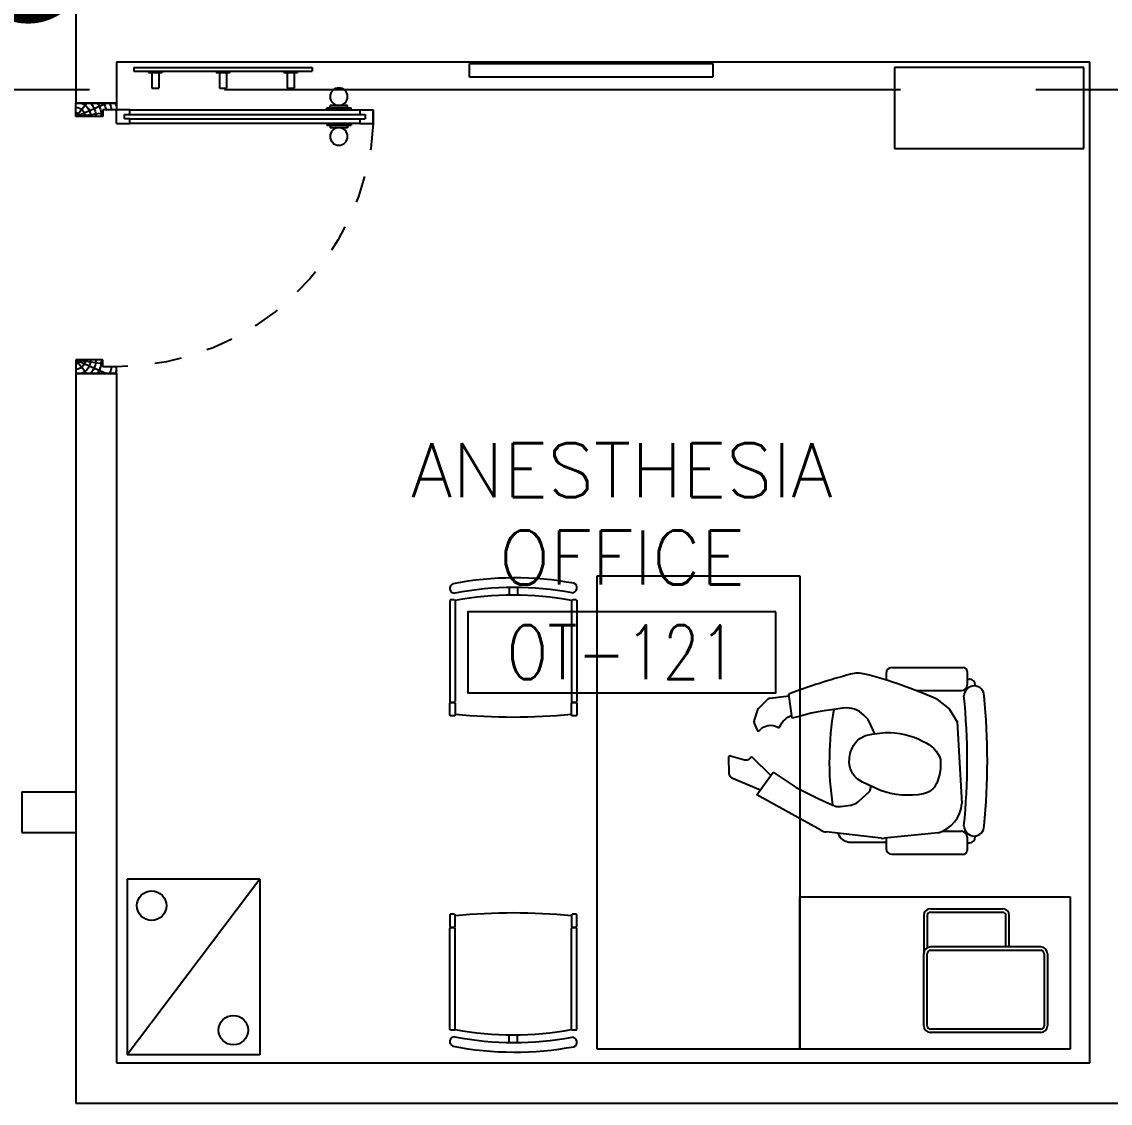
# Model space of a CAD drawing. Extents: x 275967.8 to 276060, y 57291.9 to 57371.4.
# Drawn here: x 275987.785 to 275991.81, y 57339.433 to 57343.433 of the extents above; entities that cross this region are included whole.
import ezdxf
from ezdxf.enums import TextEntityAlignment as Align

# ---------------------------------------------------------------- set-up
doc = ezdxf.new("R2010")
doc.units = 0
doc.header["$MEASUREMENT"] = 0
doc.linetypes.add('CENTERX2', pattern=[4, 2.5, -0.5, 0.5, -0.5])
doc.linetypes.add('HIDDEN', pattern=[0.375, 0.25, -0.125])
for name, color, linetype in [('AXES', 11, 'CENTERX2'), ('DOOR', 7, 'CONTINUOUS'), ('NON-MEDICAL', 5, 'CONTINUOUS'), ('RM-BOX', 4, 'CONTINUOUS'), ('RM-NAME', 2, 'CONTINUOUS'), ('RM-NO', 2, 'CONTINUOUS'), ('TXT1', 2, 'CONTINUOUS'), ('WALL', 2, 'CONTINUOUS')]:
    doc.layers.add(name, color=color, linetype=linetype)
doc.styles.add('ROMANS', font='ROMANS.shx', dxfattribs={"width": 0.6})
doc.styles.add('TTXT', font='swisse.ttf', dxfattribs={"width": 0.6})

# ---------------------------------------------------------------- blocks, each defined once
blk = doc.blocks.new('RM1')
at = {"layer": 'RM-BOX'}
blk.add_lwpolyline([(569.8908462408872, -200), (-569.890846240829, -200), (-569.8908462407999, -500), (569.8908462407999, -500)], close=True, dxfattribs=at)
at = {"layer": 'RM-NAME', "style": 'ROMANS'}
for tag, p in [('ROOMNAME1', (-5.820766091346741e-11, 323.8095238095266)), ('ROOMNAME2', (0, 0))]:
    blk.add_attdef(tag, text='', height=200, dxfattribs=at).set_placement(p, align=Align.MIDDLE)
at = {"layer": 'RM-NO', "style": 'ROMANS', "width": 0.8}
blk.add_attdef('ROOMNO', text='', height=200, dxfattribs=at).set_placement((0, -350), align=Align.MIDDLE)
blk = doc.blocks.new('DOOR-10')
at = {"layer": 'DOOR', "color": 0, "linetype": 'ByBlock'}
for p, q in [((-25.69739139656303, 1099.999999999069), (-75.69739139656303, 1099.999999999069)), ((-75.69739139656303, 1099.999999999069), (-25.69739139656303, 1099.999999999069)), ((-75.69739139656303, 1049.999999999069), (-75.69739139603917, 1099.999999999098)), ((-25.69739139656303, 1049.999999999069), (-25.69739139656303, 1099.999999999069)), ((-58.69739139656303, 1049.999999999069), (-75.69739139656303, 1049.999999999069)), ((-42.69739139656303, 1069.999999999069), (-58.69739139656303, 1069.999999999069)), ((-58.69739139656303, 1049.999999999069), (-58.69739139656303, 1069.999999999069)), ((-42.69739139656303, 1049.999999999069), (-42.69739139656303, 1069.999999999069)), ((-25.69739139656303, 1049.999999999069), (-42.69739139656303, 1049.999999999069)), ((-75.69739139656303, 1017.642457220471), (-82.89739139663288, 1017.642457220471)), ((-82.89739139663288, 927.6424572204705), (-82.89739139663288, 1017.642457220471)), ((-25.69739139656303, 1017.642457220471), (-18.49739139649319, 1017.642457220471)), ((-18.49739139649319, 927.6424572204705), (-18.49739139649319, 1017.642457220471)), ((-82.89739139663288, 1005.042457220465), (-91.89739139663288, 1005.042457220465)), ((-91.89739139663288, 1005.042457220465), (-91.89739139663288, 940.2424572204764)), ((-82.89739139663288, 1005.042457220465), (-82.89739139663288, 940.2424572204764)), ((-18.49739139649319, 1005.042457220465), (-9.497391396493185, 1005.042457220465)), ((-18.49739139649319, 1005.042457220465), (-18.49739139649319, 940.2424572204764)), ((-9.497391396493185, 1005.042457220465), (-9.497391396493185, 940.2424572204764)), ((-82.89739139663288, 940.2424572204764), (-91.89739139663288, 940.2424572204764)), ((-75.69739139656303, 927.6424572204705), (-82.89739139663288, 927.6424572204705)), ((-25.69739139656303, 927.6424572204705), (-18.49739139649319, 927.6424572204705)), ((-18.49739139649319, 940.2424572204764), (-9.497391396493185, 940.2424572204764)), ((-75.69739139534067, 200), (-58.69739139534067, 200)), ((-75.69739139534067, 150), (-75.69739139534067, 200)), ((-58.69739139534067, 200), (-58.69739139534067, 180)), ((-58.69739139534067, 180), (-42.69739139534067, 180)), ((-42.69739139534067, 200), (-25.69739139534067, 200)), ((-42.69739139534067, 180), (-42.69739139534067, 200)), ((-25.69739139534067, 200), (-25.69739139534067, 150)), ((-1000.697391395341, 0), (-1000.697391395341, 150)), ((-1000.697391395341, 150), (-975.6973913953407, 150)), ((-1000.697391395341, 150), (-1000.697391395341, 0)), ((-975.6973913953407, 150), (-975.6973913953407, 100)), ((-75.69739139534067, 150), (-25.69739139534067, 150)), ((-0.6973913953406736, 150), (-25.69739139534067, 150)), ((-25.69739139534067, 150), (-25.69739139534067, 100)), ((-975.6973913953407, 100), (-950.6973913953407, 100)), ((-950.6973913953407, 100), (-950.6973913953407, 0)), ((-50.69739139534067, 100), (-50.69739139534067, 0)), ((-25.69739139534067, 100), (-50.69739139534067, 100)), ((-950.6973913953407, 0), (-1000.697391395341, 0)), ((-50.69739139534067, 0), (-0.6973913953406736, 0))]:
    blk.add_line(p, q, dxfattribs=at)
at = {"layer": 'DOOR', "linetype": 'ByBlock'}
for p, q in [((-75.69739139656303, 1049.999999999069), (-75.69739139534067, 200)), ((-58.69739139534067, 200), (-58.69739139656303, 1049.999999999069)), ((-42.69739139534067, 200), (-42.69739139656303, 1049.999999999069)), ((-25.69739139534067, 200), (-25.69739139656303, 1049.999999999069))]:
    blk.add_line(p, q, dxfattribs=at)
at = {"layer": 'DOOR', "color": 9, "linetype": 'ByBlock'}
for p, q in [((-0.6973913953406736, 0), (-0.6973913953406736, 150)), ((-950.6973913953407, 0), (-1000.697391395341, 113.7099299924448)), ((-950.6973913953407, 0), (-964.0546774388058, 100)), ((-50.69739139534067, 0), (-0.6973913953406736, 113.7099299924448)), ((-50.69739139534067, 0), (-37.34010535187554, 100)), ((-950.6973913953407, 0), (-1000.697391395341, 40.1457343158545)), ((-50.69739139534067, 0), (-0.6973913953406736, 40.1457343158545))]:
    blk.add_line(p, q, dxfattribs=at)
at = {"layer": 'DOOR', "color": 0, "linetype": 'ByBlock'}
for centre in [(-124.2283356115222, 972.6424572204705), (22.83355281845434, 972.6424572204705)]:
    blk.add_circle(centre, 32.39999999998526, dxfattribs=at)
at = {"layer": 'DOOR', "linetype": 'HIDDEN', "ltscale": 0.5}
blk.add_arc((-23.39897476031911, 149.138342134087), 952.2988064575108, 93.14815770431052, 179.9481576940245, dxfattribs=at)
at = {"layer": 'DOOR', "color": 9, "linetype": 'ByBlock'}
for centre, radius, start, end in [((-950.6973913953407, 0), 154.4019578127773, 103.7142292212167, 108.8947114515936), ((-950.6973913953407, 0), 134.4019578127773, 100.7199763555959, 111.8401506085482), ((-50.69739139534067, 0), 134.4019578127773, 68.15984939145177, 79.28002364440412), ((-50.69739139534067, 0), 154.4019578127773, 71.10528854840643, 76.28577077878333), ((-950.6973913953407, 0), 94.40195781277725, 90, 121.981811965689), ((-50.69739139534067, 0), 94.40195781277725, 58.01818803431096, 90), ((-50.69739139534067, 0), 114.4019578127773, 64.0838418833441, 77.3774258719247), ((-950.6973913953407, 0), 74.40195781277725, 90, 132.2235735847074), ((-950.6973913953407, 0), 54.40195781277725, 90, 156.7926171089788), ((-50.69739139534067, 0), 74.40195781277725, 47.7764264152926, 90), ((-50.69739139534067, 0), 54.40195781277725, 23.20738289102122, 90), ((-950.6973913953407, 0), 34.40195781277725, 90, 180), ((-950.6973913953407, 0), 14.40195781277725, 90, 180), ((-50.69739139534067, 0), 34.40195781277725, 0, 90), ((-50.69739139534067, 0), 14.40195781277725, 0, 90)]:
    blk.add_arc(centre, radius, start, end, dxfattribs=at)

msp = doc.modelspace()

# ---------------------------------------------------------------- linework, layer by layer
at = {"layer": 'AXES'}
msp.add_line((275968.5354987894, 57343.18292688339), (276036.5754987894, 57343.18292688339), dxfattribs=at)
at = {"layer": 'NON-MEDICAL'}
for p, q in [((275988.1994516891, 57343.26348464051), (275988.8598516891, 57343.26348464051)), ((275988.1994516891, 57343.26348464051), (275988.1994516891, 57343.25078464051)), ((275988.1994516891, 57343.25078464051), (275988.8598516891, 57343.25078464051)), ((275988.2546516891, 57343.25078464051), (275988.2546516891, 57343.24578464052)), ((275988.3046516891, 57343.25078464051), (275988.3046516891, 57343.24578464052)), ((275988.5046516891, 57343.25078464051), (275988.5046516891, 57343.24578464052)), ((275988.5546516891, 57343.25078464051), (275988.5546516891, 57343.24578464052)), ((275988.7546516891, 57343.25078464051), (275988.7546516891, 57343.24578464052)), ((275988.8046516891, 57343.25078464051), (275988.8046516891, 57343.24578464052)), ((275988.8598516891, 57343.26348464051), (275988.8598516891, 57343.25078464051)), ((275989.4406154068, 57343.22859595089), (275989.4406154068, 57343.27859595089)), ((275989.4406154068, 57343.27859595089), (275990.3406154068, 57343.27859595089)), ((275990.3406154068, 57343.27859595089), (275990.3406154068, 57343.22859595089)), ((275991.0132826962, 57343.26385486464), (275991.0132826962, 57342.96385486463)), ((275991.7132826962, 57343.26385486464), (275991.0132826962, 57343.26385486464)), ((275991.7132826962, 57342.96385486463), (275991.7132826962, 57343.26385486464)), ((275988.2546516891, 57343.24578464052), (275988.3046516891, 57343.24578464052)), ((275988.2669516891, 57343.24578464052), (275988.2669516891, 57343.18728464052)), ((275988.2923516891, 57343.24578464052), (275988.2923516891, 57343.18728464052)), ((275988.5046516891, 57343.24578464052), (275988.5546516891, 57343.24578464052)), ((275988.5169516891, 57343.24578464052), (275988.5169516891, 57343.18728464052)), ((275988.5423516891, 57343.24578464052), (275988.5423516891, 57343.18728464052)), ((275988.7546516891, 57343.24578464052), (275988.8046516891, 57343.24578464052)), ((275988.7669516891, 57343.24578464052), (275988.7669516891, 57343.18728464052)), ((275988.7923516891, 57343.24578464052), (275988.7923516891, 57343.18728464052)), ((275990.3406154068, 57343.22859595089), (275989.4406154068, 57343.22859595089)), ((275988.2669516891, 57343.18728464052), (275988.2923516891, 57343.18728464052)), ((275988.5169516891, 57343.18728464052), (275988.5423516891, 57343.18728464052)), ((275988.7669516891, 57343.18728464052), (275988.7923516891, 57343.18728464052)), ((275991.0132826962, 57342.96385486463), (275991.7132826962, 57342.96385486463)), ((275989.9126988888, 57339.63339148924), (275989.9126988888, 57341.38339148924)), ((275989.9126988888, 57341.38339148924), (275990.6626988888, 57341.38339148924)), ((275990.6626988888, 57341.38339148924), (275990.6626988888, 57339.63339148924)), ((275989.5884449668, 57341.34059601612), (275989.5884343356, 57341.31251803769)), ((275989.6189489646, 57341.34058446639), (275989.6189383335, 57341.31250648796)), ((275989.3715040984, 57341.29537474857), (275989.3682532567, 57341.29212390694)), ((275989.3682532567, 57341.29212390694), (275989.3682532567, 57340.91862559019)), ((275989.3850024151, 57341.29537474857), (275989.3715040984, 57341.29537474857)), ((275989.3850024151, 57341.29537474857), (275989.3882532567, 57341.29212390694)), ((275989.3882532567, 57341.29212390694), (275989.3882532567, 57340.91862559019)), ((275989.8215040984, 57341.29537474857), (275989.8182532567, 57341.29212390694)), ((275989.8182532567, 57341.29212390694), (275989.8182532567, 57340.91862559019)), ((275989.8350024151, 57341.29537474857), (275989.8215040984, 57341.29537474857)), ((275989.8350024151, 57341.29537474857), (275989.8382532567, 57341.29212390694)), ((275989.8382532567, 57341.29212390694), (275989.8382532567, 57340.91862559019)), ((275991.0031368356, 57341.04423396097), (275991.2672224363, 57341.04423396097)), ((275990.9818868356, 57341.02298396097), (275990.9818868356, 57340.99800995824)), ((275991.2817264326, 57341.02972996473), (275991.2817264326, 57340.98036278149)), ((275991.2817264326, 57341.00173396097), (275991.2895055113, 57341.00173396097)), ((275991.0929681719, 57340.95923396097), (275991.260597612, 57340.95923396097)), ((275991.3113114053, 57340.97992806704), (275991.3113114053, 57340.9763109725)), ((275989.3682532567, 57340.91862559019), (275989.3715040984, 57340.91537474857)), ((275989.3850024151, 57340.91537474857), (275989.3715040984, 57340.91537474857)), ((275989.3850024151, 57340.91537474857), (275989.3882532567, 57340.91862559019)), ((275989.8182532567, 57340.91862559019), (275989.8215040984, 57340.91537474857)), ((275989.8350024151, 57340.91537474857), (275989.8215040984, 57340.91537474857)), ((275989.8350024151, 57340.91537474857), (275989.8382532567, 57340.91862559019)), ((275990.6343679753, 57340.85695794009), (275990.6224558402, 57340.94638109297)), ((275991.1690143548, 57340.92730184968), (275991.2149954166, 57340.89122638664)), ((275990.7051343746, 57340.8752750593), (275990.6606504573, 57340.86380700621)), ((275990.7442476666, 57340.8829131714), (275990.7051343746, 57340.8752750593)), ((275990.7879612417, 57340.88978094131), (275990.7442476666, 57340.8829131714)), ((275990.8217039083, 57340.89358911241), (275990.7879612417, 57340.88978094131)), ((275990.8241543092, 57340.89397409097), (275990.8217039083, 57340.89358911241)), ((275991.2149954166, 57340.89122638664), (275991.2448646025, 57340.84366110058)), ((275990.6606504573, 57340.86380700621), (275990.6343679753, 57340.85695794009)), ((275990.9149670441, 57340.85176511692), (275990.8988769379, 57340.86864733518)), ((275990.9256865249, 57340.83105295767), (275990.9149670441, 57340.85176511692)), ((275991.2448646025, 57340.84366110058), (275991.2612885064, 57340.54167489535)), ((275990.9400092207, 57340.79915937282), (275990.9256865249, 57340.83105295767)), ((275990.5032310181, 57340.57330590338), (275990.5646406935, 57340.65760814516)), ((275990.5646406935, 57340.65760814516), (275990.6497132774, 57340.60079875294)), ((275990.6497132774, 57340.60079875294), (275990.7324966047, 57340.55856055245)), ((275990.9210596758, 57340.58740591267), (275990.9268376163, 57340.60510192592)), ((275990.7408789896, 57340.44243577711), (275990.5032310181, 57340.57330590338)), ((275990.7324966047, 57340.55856055245), (275990.7844627881, 57340.53494640201)), ((275990.8796333721, 57340.54928747164), (275990.9210596758, 57340.58740591267)), ((275990.8136093692, 57340.53067289811), (275990.8508301313, 57340.53574175003)), ((275990.963497485, 57340.4128191538), (275990.7604303051, 57340.4361947182)), ((275991.1617329567, 57340.43194664105), (275990.9750058688, 57340.41274919466)), ((275991.1737052905, 57340.4334576038), (275991.1617329567, 57340.43194664105)), ((275991.1889789077, 57340.43860896097), (275991.260597612, 57340.43860896097)), ((275990.8515179898, 57340.39811486211), (275990.9818868356, 57340.39811486211)), ((275990.9818868356, 57340.41345662814), (275990.9818868356, 57340.37485896097)), ((275991.2817264326, 57340.41748014045), (275991.2817264326, 57340.36811295721)), ((275991.2817264326, 57340.39610896097), (275991.2895055113, 57340.39610896097)), ((275991.3113114053, 57340.42153194945), (275991.3113114053, 57340.4179148549)), ((275991.0031368356, 57340.35360896097), (275991.2672224363, 57340.35360896097)), ((275988.1758540238, 57340.26154606005), (275988.1758540238, 57339.61154606005)), ((275988.6658540238, 57340.26154606005), (275988.1758540238, 57340.26154606005)), ((275988.6658540238, 57340.26154606004), (275988.1758540238, 57339.61154606005)), ((275988.6658540238, 57340.26154606005), (275988.6658540238, 57339.61154606005)), ((275990.6626988888, 57339.63339149088), (275990.6626988888, 57340.19589149088)), ((275990.6626988888, 57340.19589149088), (275991.6626988888, 57340.19589149088)), ((275991.6626988888, 57340.19589149088), (275991.6626988888, 57339.63339149088)), ((275991.1460796919, 57340.15219175543), (275991.4123296919, 57340.15219175543)), ((275991.1460796919, 57340.15219175543), (275991.4123296919, 57340.15219175543)), ((275991.1210796919, 57340.12719175543), (275991.1210796919, 57339.98594175543)), ((275991.1210796919, 57340.12719175543), (275991.1210796919, 57339.98594175543)), ((275991.1335796919, 57340.12719175543), (275991.1335796919, 57340.00759239052)), ((275991.1335796919, 57340.12719175543), (275991.1335796919, 57340.00759239052)), ((275991.1460796919, 57340.13969175543), (275991.4123296919, 57340.13969175543)), ((275991.1460796919, 57340.13969175543), (275991.4123296919, 57340.13969175543)), ((275991.4248296919, 57340.01094175543), (275991.4248296919, 57340.12719175543)), ((275991.4248296919, 57340.01094175543), (275991.4248296919, 57340.12719175543)), ((275991.437329692, 57340.01094175543), (275991.437329692, 57340.12719175543)), ((275991.437329692, 57340.01094175543), (275991.437329692, 57340.12719175543)), ((275989.3682532567, 57340.07943611938), (275989.3715040984, 57340.08268696101)), ((275989.3682532567, 57339.70593780262), (275989.3682532567, 57340.07943611938)), ((275989.3850024151, 57340.08268696101), (275989.3715040984, 57340.08268696101)), ((275989.3850024151, 57340.08268696101), (275989.3882532567, 57340.07943611938)), ((275989.3882532567, 57339.70593780262), (275989.3882532567, 57340.07943611938)), ((275989.8182532567, 57340.07943611938), (275989.8215040984, 57340.08268696101)), ((275989.8182532567, 57339.70593780262), (275989.8182532567, 57340.07943611938)), ((275989.8350024151, 57340.08268696101), (275989.8215040984, 57340.08268696101)), ((275989.8350024151, 57340.08268696101), (275989.8382532567, 57340.07943611938)), ((275989.8382532567, 57339.70593780262), (275989.8382532567, 57340.07943611938)), ((275991.5535796919, 57340.01094175543), (275991.1460796919, 57340.01094175543)), ((275991.5535796919, 57340.01094175543), (275991.1460796919, 57340.01094175543)), ((275991.5535796919, 57339.99844175543), (275991.1460796919, 57339.99844175543)), ((275991.5535796919, 57339.99844175543), (275991.1460796919, 57339.99844175543)), ((275991.1210796919, 57339.71969175543), (275991.1210796919, 57339.98594175543)), ((275991.1210796919, 57339.71969175543), (275991.1210796919, 57339.98594175543)), ((275991.1335796919, 57339.71969175543), (275991.1335796919, 57339.98594175543)), ((275991.1335796919, 57339.71969175543), (275991.1335796919, 57339.98594175543)), ((275991.5660796919, 57339.98594175543), (275991.5660796919, 57339.71969175543)), ((275991.5660796919, 57339.98594175543), (275991.5660796919, 57339.71969175543)), ((275991.5785796919, 57339.98594175543), (275991.5785796919, 57339.71969175543)), ((275991.5785796919, 57339.98594175543), (275991.5785796919, 57339.71969175543)), ((275989.3715040984, 57339.70268696101), (275989.3682532567, 57339.70593780262)), ((275989.3850024151, 57339.70268696101), (275989.3715040984, 57339.70268696101)), ((275989.3850024151, 57339.70268696101), (275989.3882532567, 57339.70593780262)), ((275989.5884449668, 57339.65746569345), (275989.5884343356, 57339.68554367188)), ((275989.6189489646, 57339.65747724318), (275989.6189383334, 57339.68555522161)), ((275989.8215040984, 57339.70268696101), (275989.8182532567, 57339.70593780262)), ((275989.8350024151, 57339.70268696101), (275989.8215040984, 57339.70268696101)), ((275989.8350024151, 57339.70268696101), (275989.8382532567, 57339.70593780262)), ((275991.5535796919, 57339.70719175543), (275991.1460796919, 57339.70719175543)), ((275991.5535796919, 57339.70719175543), (275991.1460796919, 57339.70719175543)), ((275991.5535796919, 57339.69469175543), (275991.1460796919, 57339.69469175543)), ((275991.5535796919, 57339.69469175543), (275991.1460796919, 57339.69469175543)), ((275990.6626988888, 57339.63339148924), (275989.9126988888, 57339.63339148924)), ((275990.6626988888, 57339.63339148924), (275989.9126988888, 57339.63339148924)), ((275991.6626988888, 57339.63339149088), (275990.6626988888, 57339.63339149088)), ((275988.6658540238, 57339.61154606005), (275988.1758540238, 57339.61154606005))]:
    msp.add_line(p, q, dxfattribs=at)
for points in [[(275989.3882532567, 57340.91212390694), (275989.3882532567, 57340.86862559019), (275989.3850024151, 57340.86537474857), (275989.3715040984, 57340.86537474857), (275989.3682532567, 57340.86862559019), (275989.3682532567, 57340.91212390694), (275989.3715040984, 57340.91537474857), (275989.3850024151, 57340.91537474857)], [(275989.8382532567, 57340.91212390694), (275989.8382532567, 57340.86862559019), (275989.8350024151, 57340.86537474857), (275989.8215040984, 57340.86537474857), (275989.8182532567, 57340.86862559019), (275989.8182532567, 57340.91212390694), (275989.8215040984, 57340.91537474857), (275989.8350024151, 57340.91537474857)], [(275989.3882532567, 57340.08593780263), (275989.3882532567, 57340.12943611938), (275989.3850024151, 57340.13268696101), (275989.3715040984, 57340.13268696101), (275989.3682532567, 57340.12943611938), (275989.3682532567, 57340.08593780263), (275989.3715040984, 57340.08268696101), (275989.3850024151, 57340.08268696101)], [(275989.8382532567, 57340.08593780263), (275989.8382532567, 57340.12943611938), (275989.8350024151, 57340.13268696101), (275989.8215040984, 57340.13268696101), (275989.8182532567, 57340.12943611938), (275989.8182532567, 57340.08593780263), (275989.8215040984, 57340.08268696101), (275989.8350024151, 57340.08268696101)]]:
    msp.add_lwpolyline(points, close=True, dxfattribs=at)
for points in [[(275990.6232723227, 57340.93912618171), (275990.5520560897, 57340.93050617882, 0.1665035490112078), (275990.5427579822, 57340.92600970477), (275990.5105928244, 57340.8941636079, 0.1166659625674936), (275990.5067070158, 57340.88793941114), (275990.4939096459, 57340.85006166066, 0.1815827009815398), (275990.4942842312, 57340.83886152609), (275990.504961412, 57340.81308338346, 0.5662746669378486), (275990.5139738896, 57340.8117433183, -0.3727105944282916), (275990.5814189864, 57340.8232771262, 0.4583706138374994), (275990.5890710608, 57340.82577422531, -0.2106221932453479), (275990.6329661422, 57340.86748135473)], [(275990.9779295353, 57340.80439168779, -0.1280623441158444), (275991.1189976294, 57340.77131051385, -0.2157165500615503), (275991.1833580541, 57340.70378164083), (275991.1825659421, 57340.6708093164), (275991.1787142311, 57340.6478079005), (275991.1687215527, 57340.61637626043, -0.2424325322695824), (275991.1196155823, 57340.57730650827, -0.1365134315806742), (275990.9608949277, 57340.58969729285), (275990.8949606707, 57340.62066866106, -0.2971289954456431), (275990.8457293203, 57340.69602197751, -0.1389862809669886), (275990.8613783221, 57340.75596669217, -0.1051670998467702), (275990.8842850173, 57340.78176968222), (275990.9049971765, 57340.79248916304), (275990.9295392768, 57340.79783801849), (275990.9778531351, 57340.80393544623)], [(275990.5552902159, 57340.64533961846), (275990.4886583784, 57340.71076594938, 0.4458327033937252), (275990.4795718089, 57340.71019733296), (275990.4781449056, 57340.7083945405, -0.3042703212343921), (275990.458670904, 57340.70214526356), (275990.4062909883, 57340.71721966577, 0.5099825117139211), (275990.3984822458, 57340.71112181434), (275990.4005465104, 57340.65282209564, 0.2925229530919774), (275990.4117948535, 57340.63654022678), (275990.5168845215, 57340.59247141053)]]:
    msp.add_lwpolyline(points, format="xyb", dxfattribs=at)
for centre in [(275988.2659151997, 57340.16370745603), (275988.568064693, 57339.70336756108)]:
    msp.add_circle(centre, 0.05447805398561911, dxfattribs=at)
for centre, radius, start, end in [((275989.6079466608, 57340.16261258296), 1.213343331597614, 79.57711211231734, 100.8479862259645), ((275989.3864379858, 57341.33762222025), 0.01800412687795548, 112.3534400269344, 270.5568779159511), ((275989.6079441669, 57340.16256931485), 1.178028582739914, 79.58389623364786, 100.8292469319912), ((275989.8206077642, 57341.33928366275), 0.01800412687795548, 269.4431220840488, 67.64655997306559), ((275989.6032532568, 57340.16870994333), 1.143802401476311, 79.16568804301654, 100.8343119569835), ((275991.0031368356, 57341.02298396097), 0.02125000000000002, 90, 180), ((275991.2672224363, 57341.02972996473), 0.01450399624358865, 0, 90), ((275991.4530203866, 57338.76019073223), 2.3386461380931, 104.9430015003087, 110.8024902733004), ((275990.8773791764, 57340.91709353821), 0.1062500000000036, 75.7076754234565, 104.9430015003087), ((275990.5031207618, 57339.44799706148), 1.622269069402623, 65.76560581917953, 75.7076754234565), ((275991.2895055113, 57340.97992806704), 0.02180589392902037, 0, 90), ((275991.260597612, 57340.98036278149), 0.02112882052004857, 270, 0), ((275991.3070836849, 57340.93918331179), 0.03736759035958323, 0, 180), ((275988.8725517237, 57340.69892146097), 2.40917470877499, 354.2765000274483, 5.723499972551737), ((275988.8728095054, 57340.69892146097), 2.483291927125893, 354.4478707112688, 5.552129288731199), ((275991.9080519254, 57340.69892146097), 1.136325492887315, 170.331410705162, 188.2760092565486), ((275990.8373467015, 57340.81000409166), 0.08499999999999884, 43.6238170341496, 98.92866349995961), ((275989.6032532568, 57343.05292876948), 2.19155005018978, 264.3699946396143, 275.6300053603857), ((275990.8064407918, 57340.58331201971), 0.05312500000000207, 245.5622975015661, 277.7550305249854), ((275990.843661554, 57340.58838087165), 0.05312500000000138, 277.7550305249854, 312.6187310288476), ((275991.1438618361, 57340.54716112095), 0.117554759932063, 284.7065507421344, 357.3250611755499), ((275990.7665055364, 57340.48897120151), 0.05312499999999807, 241.1589061437683, 263.4334438035346), ((275991.260597612, 57340.41748014045), 0.02112882052004857, 0, 90), ((275991.3070836849, 57340.45865961015), 0.03736759035958276, 180, 0), ((275990.8515179898, 57340.45039591509), 0.05228105297948709, 201.4087542773878, 270), ((275990.9695727163, 57340.4655956371), 0.05312500000001193, 263.4334438035346, 275.8699659304654), ((275991.2895055113, 57340.4179148549), 0.02180589392902037, 270, 0), ((275991.0031368356, 57340.37485896097), 0.02125000000000002, 180, 270), ((275991.2672224363, 57340.36811295721), 0.01450399624358865, 270, 0), ((275991.1460796919, 57340.12719175543), 0.02500000000000002, 90, 180), ((275991.1460796919, 57340.12719175543), 0.02500000000000002, 90, 180), ((275991.4123296919, 57340.12719175543), 0.02500000000000002, 0, 90), ((275991.4123296919, 57340.12719175543), 0.02500000000000002, 0, 90), ((275989.6032532567, 57337.94513294008), 2.19155005018978, 84.36999463961429, 95.63000536038571), ((275991.1460796919, 57340.12719175543), 0.01250000000000001, 90, 180), ((275991.1460796919, 57340.12719175543), 0.01250000000000001, 90, 180), ((275991.4123296919, 57340.12719175543), 0.01250000000000001, 0, 90), ((275991.4123296919, 57340.12719175543), 0.01250000000000001, 0, 90), ((275991.1460796919, 57339.98594175543), 0.02500000000000002, 90, 180), ((275991.1460796919, 57339.98594175543), 0.02500000000000002, 90, 180), ((275991.1460796919, 57339.98594175543), 0.01250000000000001, 90, 180), ((275991.1460796919, 57339.98594175543), 0.01250000000000001, 90, 180), ((275991.5535796919, 57339.98594175543), 0.02500000000000002, 0, 90), ((275991.5535796919, 57339.98594175543), 0.02500000000000002, 0, 90), ((275991.5535796919, 57339.98594175543), 0.01250000000000001, 0, 90), ((275991.5535796919, 57339.98594175543), 0.01250000000000001, 0, 90), ((275991.1460796919, 57339.71969175543), 0.02500000000000002, 180, 270), ((275991.1460796919, 57339.71969175543), 0.02500000000000002, 180, 270), ((275991.1460796919, 57339.71969175543), 0.01250000000000001, 180, 270), ((275991.1460796919, 57339.71969175543), 0.01250000000000001, 180, 270), ((275991.5535796919, 57339.71969175543), 0.01250000000000001, 270, 0), ((275991.5535796919, 57339.71969175543), 0.01250000000000001, 270, 0), ((275991.5535796919, 57339.71969175543), 0.02500000000000002, 270, 0), ((275991.5535796919, 57339.71969175543), 0.02500000000000002, 270, 0), ((275989.3864379858, 57339.66043948931), 0.01800412687795548, 89.44312208404887, 247.6465599730656), ((275989.6079441669, 57340.83549239471), 1.178028582739914, 259.1707530680088, 280.4161037663521), ((275989.6032532567, 57340.82935176623), 1.143802401476311, 259.1656880430165, 280.8343119569835), ((275989.8206077642, 57339.65877804682), 0.01800412687795548, 292.3534400269344, 90.55687791595115), ((275989.6079466608, 57340.8354491266), 1.213343331597614, 259.1520137740355, 280.4228878876826)]:
    msp.add_arc(centre, radius, start, end, dxfattribs=at)
at = {"layer": 'WALL'}
for p, q in [((275987.9854987894, 57344.95792783241), (275987.9854987894, 57343.28292688339)), ((275987.9854987894, 57343.28292688339), (275987.9854987894, 57343.132229492)), ((275988.1354987894, 57343.28292688339), (275988.1354987894, 57343.132229492)), ((275991.7354987894, 57343.28292688339), (275988.1354987894, 57343.28292688339)), ((275991.7354987894, 57339.58292688339), (275991.7354987894, 57343.28292688339)), ((275988.1354987894, 57343.132229492), (275987.9854987894, 57343.132229492)), ((275988.1354987894, 57342.132229492), (275987.9854987894, 57342.132229492)), ((275987.9854987894, 57342.132229492), (275987.9854987894, 57339.43292667186)), ((275988.1354987894, 57342.132229492), (275988.1354987894, 57339.58292688339)), ((275987.7854987894, 57340.58490123062), (275987.7854987894, 57340.43490123061)), ((275987.7854987894, 57340.58490123062), (275987.9854987894, 57340.58490123061)), ((275987.7854987894, 57340.43490123061), (275987.9854987894, 57340.43490123061)), ((275988.1354987894, 57339.58292688339), (275991.7354987894, 57339.58292688339)), ((275991.5854987894, 57339.58292688339), (275991.7354987894, 57339.58292688339)), ((275987.9854987894, 57339.43292667186), (275992.0355038687, 57339.4329273572))]:
    msp.add_line(p, q, dxfattribs=at)

# ---------------------------------------------------------------- block references
at = {"layer": 'DOOR', "color": 0, "linetype": 'ByBlock', "ltscale": 0.3, "xscale": -0.000999999996565748, "yscale": 0.000999999996565748, "zscale": 0.001, "rotation": 270}
msp.add_blockref('DOOR-10', (275987.9854987894, 57343.13292688339), dxfattribs=at)
at = {"layer": 'RM-NAME', "xscale": 0.0009999999892897904, "yscale": 0.000999999996565748, "zscale": 0.001}
msp.add_blockref('RM1', (275990.0044097496, 57341.45100618967), dxfattribs=at).add_auto_attribs({'ROOMNO': 'OT-121', 'ROOMNAME2': 'OFFICE', 'ROOMNAME1': 'ANESTHESIA'})

# ---------------------------------------------------------------- texts
at = {"layer": 'TXT1', "color": 6, "style": 'TTXT', "width": 0.9}
msp.add_text('SMOKE COMPARTMENT ZONE No.1', height=0.6078515624999999, rotation=44.99999999970522, dxfattribs=at).set_placement((275985.6615346423, 57341.19672833259))

doc.saveas('drawing.dxf')
